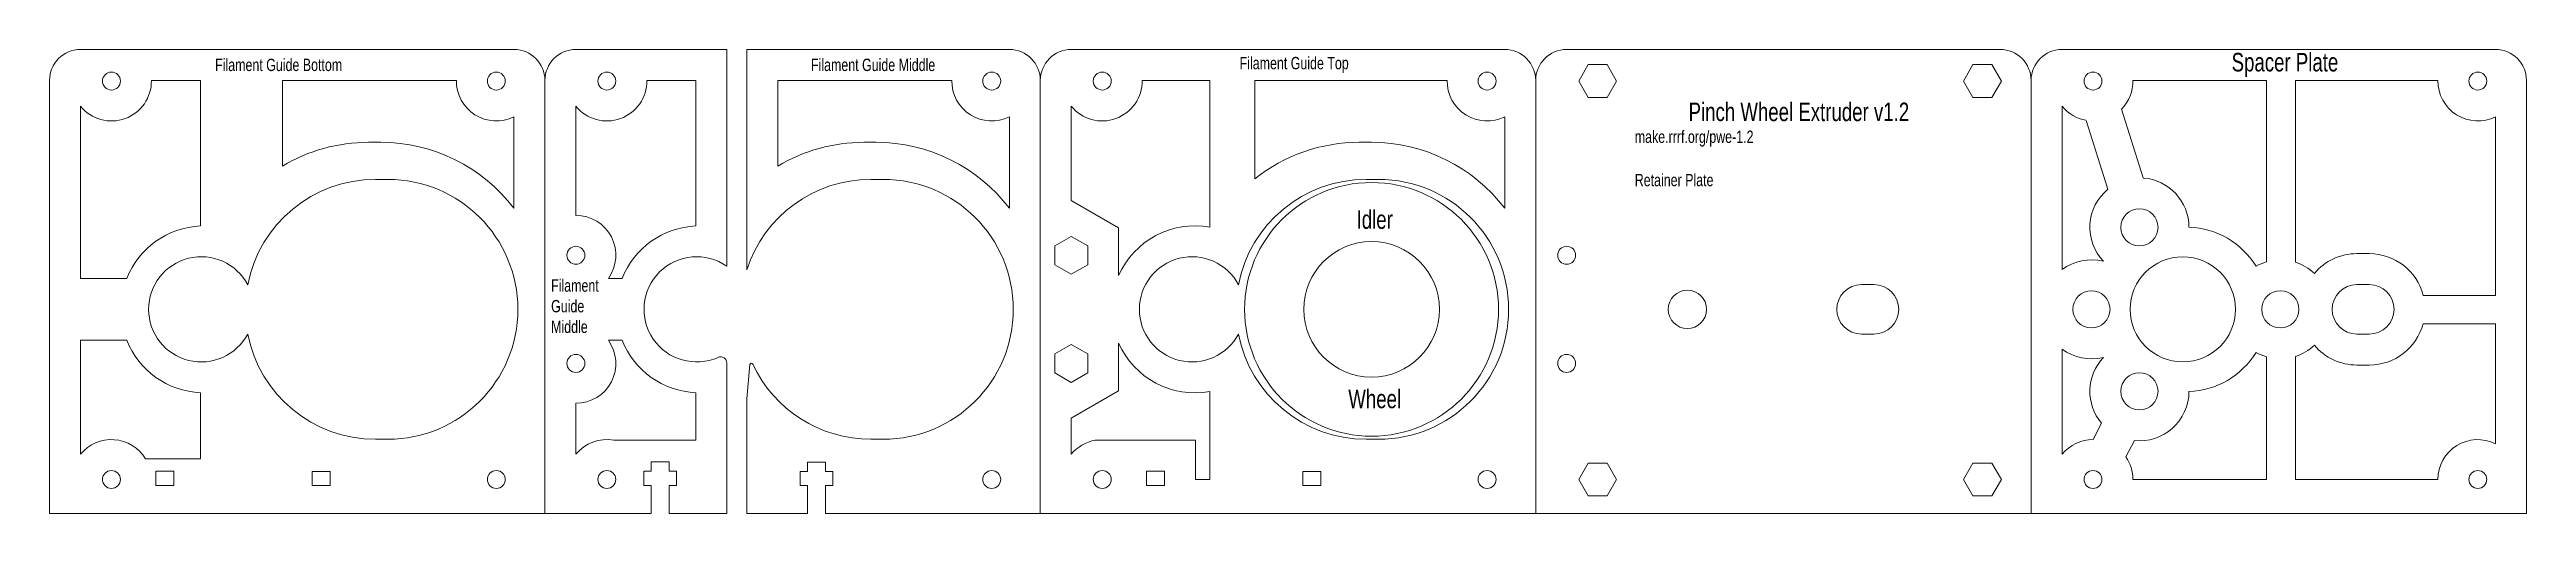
# Model space of a CAD drawing. Header units: millimetres. Extents: x 0 to 400, y 0 to 75.
import ezdxf

# ---------------------------------------------------------------- set-up
doc = ezdxf.new("R2010")
doc.units = ezdxf.units.MM
for name, color, linetype, lineweight, true_color in [('Filament Guide Bottom', 7, 'CONTINUOUS', 0, 0x000000), ('Filament Guide Bottom Honeycomb', 7, 'CONTINUOUS', 0, 0x000000), ('Filament Guide Bottom Text', 4, 'CONTINUOUS', 0, 0x00ffff), ('Filament Guide Middle', 7, 'CONTINUOUS', 0, 0x000000), ('Filament Guide Middle Honeycomb', 7, 'CONTINUOUS', 0, 0x000000), ('Filament Guide Middle Text', 4, 'CONTINUOUS', 0, 0x00ffff), ('Filament Guide Top', 7, 'CONTINUOUS', 0, 0x000000), ('Filament Guide Top Honeycomb', 7, 'CONTINUOUS', 0, 0x000000), ('Filament Guide Top Text', 4, 'CONTINUOUS', 0, 0x00ffff), ('Idler Wheel', 7, 'CONTINUOUS', 0, 0x000000), ('Idler Wheel Text', 4, 'CONTINUOUS', 0, 0x00ffff), ('Retainer Plate', 7, 'CONTINUOUS', 0, 0x000000), ('Retainer Plate Text', 4, 'CONTINUOUS', 0, 0x00ffff), ('Spacer Plate', 7, 'CONTINUOUS', 0, 0x000000), ('Spacer Plate Honeycomb', 7, 'CONTINUOUS', 0, 0x000000), ('Spacer Plate Text', 4, 'CONTINUOUS', 0, 0x00ffff)]:
    doc.layers.add(name, color=color, linetype=linetype, lineweight=lineweight, true_color=true_color)
doc.styles.get("Standard").update_dxf_attribs({"font": 'txt', "width": 0.75})

msp = doc.modelspace()

# ---------------------------------------------------------------- linework, layer by layer
at = {"layer": 'Filament Guide Bottom'}
for p, q in [((5, 75), (75, 75)), ((0, 0), (0, 70)), ((52.63, 54), (54.63, 54)), ((52.63, 12), (54.63, 12)), ((20.07, 6.85), (17.17, 6.85)), ((17.17, 6.85), (17.17, 4.5)), ((17.17, 4.5), (20.07, 4.5)), ((20.07, 4.5), (20.07, 6.85)), ((42.42, 6.8), (45.32, 6.8)), ((42.42, 4.5), (42.42, 6.8)), ((45.32, 4.5), (42.42, 4.5)), ((45.32, 6.8), (45.32, 4.5)), ((80, 0), (0, 0))]:
    msp.add_line(p, q, dxfattribs=at)
for centre in [(10, 69.9), (72.15, 69.9), (10, 5.5), (72.15, 5.5)]:
    msp.add_circle(centre, 1.45, dxfattribs=at)
for centre, radius, start, end in [((5, 70), 5, 90, 180), ((75, 70), 5, 0, 90), ((52.63, 33), 21, 90, 169.0557), ((54.63, 33), 21, 270, 90), ((24.5, 33), 8.5, 27.9729, 332.0271), ((52.63, 33), 21, 190.9443, 270)]:
    msp.add_arc(centre, radius, start, end, dxfattribs=at)
at = {"layer": 'Filament Guide Bottom Honeycomb'}
for p, q in [((16.45, 70), (24.38, 70)), ((24.38, 70), (24.38, 46.49)), ((37.63, 70), (65.7, 70)), ((37.63, 56.16), (37.63, 70)), ((5, 65.83), (5, 38)), ((75, 64.11), (75, 49.33)), ((53.5, 60), (51.5, 60)), ((5, 38), (12.46, 38)), ((5, 9.57), (5, 28)), ((12.46, 28), (5, 28)), ((24.38, 8.85), (24.38, 19.51)), ((15.51, 8.85), (24.38, 8.85))]:
    msp.add_line(p, q, dxfattribs=at)
for centre, radius, start, end in [((10, 69.9), 6.45, 219.1774, 0.8883), ((72.15, 69.9), 6.45, 179.1117, 296.2226), ((51.5, 33), 27, 90, 120.9232), ((53.5, 33), 27, 37.2221, 90), ((25, 33), 13.5, 92.6535, 158.2615), ((25, 33), 13.5, 201.7385, 267.3465), ((10, 5.5), 6.45, 31.2907, 140.8226)]:
    msp.add_arc(centre, radius, start, end, dxfattribs=at)
at = {"layer": 'Filament Guide Middle'}
for p, q in [((85, 75), (109.38, 75)), ((109.38, 75), (109.38, 39.96)), ((112.63, 75), (155, 75)), ((112.63, 75), (112.63, 39.4)), ((80, 0), (80, 70)), ((160, 70), (160, 0)), ((132.62, 54), (134.63, 54)), ((109.38, 24.33), (109.38, 0)), ((112.63, 18.53), (113.11, 24.06)), ((112.63, 18.53), (112.63, 0)), ((97.17, 6.85), (97.17, 8.35)), ((97.17, 8.35), (100.07, 8.35)), ((100.07, 8.35), (100.07, 6.85)), ((122.42, 8.3), (122.42, 6.8)), ((122.42, 8.3), (125.32, 8.3)), ((125.32, 8.3), (125.32, 6.8)), ((132.62, 12), (134.63, 12)), ((95.97, 6.85), (95.97, 4.5)), ((95.97, 6.85), (97.17, 6.85)), ((95.97, 4.5), (97.17, 4.5)), ((97.17, 4.5), (97.17, 0)), ((100.07, 4.5), (100.07, 0)), ((100.07, 6.85), (101.27, 6.85)), ((100.07, 4.5), (101.27, 4.5)), ((101.27, 6.85), (101.27, 4.5)), ((121.22, 6.8), (121.22, 4.5)), ((121.22, 4.5), (122.42, 4.5)), ((122.42, 6.8), (121.22, 6.8)), ((122.42, 4.5), (122.42, 0)), ((125.32, 6.8), (126.52, 6.8)), ((125.32, 4.5), (126.52, 4.5)), ((125.32, 4.5), (125.32, 0)), ((126.52, 6.8), (126.52, 4.5)), ((97.17, 0), (80, 0)), ((100.07, 0), (109.38, 0)), ((112.63, 0), (122.42, 0)), ((125.32, 0), (160, 0))]:
    msp.add_line(p, q, dxfattribs=at)
for centre in [(90, 69.9), (152.15, 69.9), (85, 41.74), (85, 24.26), (90, 5.5), (152.15, 5.5)]:
    msp.add_circle(centre, 1.45, dxfattribs=at)
for centre, radius, start, end in [((85, 70), 5, 90, 180), ((155, 70), 5, 0, 90), ((132.62, 33), 21, 90, 162.2472), ((134.63, 33), 21, 270, 90), ((104.5, 33), 8.5, 55.0033, 294.0727), ((108.38, 24.33), 1, 0, 114.0727), ((113.36, 24.04), 0.25, 24.9493, 175), ((132.62, 33), 21, 204.9493, 270)]:
    msp.add_arc(centre, radius, start, end, dxfattribs=at)
at = {"layer": 'Filament Guide Middle Honeycomb'}
for p, q in [((96.45, 70), (104.38, 70)), ((104.38, 70), (104.38, 46.49)), ((117.63, 56.16), (117.63, 70)), ((117.63, 70), (145.7, 70)), ((85, 65.83), (85, 48.19)), ((155, 64.11), (155, 49.33)), ((131.5, 60), (133.5, 60)), ((90.25, 38), (92.46, 38)), ((90.25, 28), (92.46, 28)), ((85, 17.81), (85, 9.57)), ((104.38, 19.51), (104.38, 11.85)), ((104.38, 11.85), (91.13, 11.85))]:
    msp.add_line(p, q, dxfattribs=at)
for centre, radius, start, end in [((90, 69.9), 6.45, 219.1774, 0.8883), ((152.15, 69.9), 6.45, 179.1117, 296.2226), ((131.5, 33), 27, 90, 120.9232), ((133.5, 33), 27, 37.2221, 90), ((85, 41.74), 6.45, 324.5604, 90), ((105, 33), 13.5, 92.6535, 158.2615), ((85, 24.26), 6.45, 270, 35.4396), ((105, 33), 13.5, 201.7385, 267.3465), ((90, 5.5), 6.45, 79.8977, 140.8226)]:
    msp.add_arc(centre, radius, start, end, dxfattribs=at)
at = {"layer": 'Filament Guide Top'}
for p, q in [((165, 75), (235, 75)), ((240, 70), (240, 0)), ((212.62, 54), (214.62, 54)), ((165, 44.8), (162.35, 43.27)), ((165, 44.8), (167.65, 43.27)), ((162.35, 43.27), (162.35, 40.21)), ((162.35, 40.21), (165, 38.68)), ((167.65, 40.21), (165, 38.68)), ((167.65, 43.27), (167.65, 40.21)), ((165, 27.32), (162.35, 25.79)), ((162.35, 25.79), (162.35, 22.73)), ((165, 27.32), (167.65, 25.79)), ((167.65, 25.79), (167.65, 22.73)), ((162.35, 22.73), (165, 21.2)), ((167.65, 22.73), (165, 21.2)), ((212.62, 12), (214.62, 12)), ((177.17, 6.85), (180.07, 6.85)), ((177.17, 4.5), (177.17, 6.85)), ((180.07, 4.5), (177.17, 4.5)), ((180.07, 6.85), (180.07, 4.5)), ((202.42, 6.8), (205.32, 6.8)), ((202.42, 4.5), (202.42, 6.8)), ((205.32, 4.5), (202.42, 4.5)), ((205.32, 6.8), (205.32, 4.5)), ((240, 0), (160, 0))]:
    msp.add_line(p, q, dxfattribs=at)
for centre in [(170, 69.9), (232.15, 69.9), (170, 5.5), (232.15, 5.5)]:
    msp.add_circle(centre, 1.45, dxfattribs=at)
for centre, radius, start, end in [((165, 70), 5, 90, 180), ((235, 70), 5, 0, 90), ((212.62, 33), 21, 90, 169.0557), ((214.62, 33), 21, 270, 90), ((184.5, 33), 8.5, 27.9729, 332.0271), ((212.62, 33), 21, 190.9443, 270)]:
    msp.add_arc(centre, radius, start, end, dxfattribs=at)
at = {"layer": 'Filament Guide Top Honeycomb'}
for p, q in [((187.37, 70), (176.45, 70)), ((187.37, 70), (187.37, 46.29)), ((194.62, 70), (225.7, 70)), ((194.62, 70), (194.62, 54.08)), ((165, 50.57), (165, 65.83)), ((235, 64.11), (235, 49.33)), ((213.5, 60), (211.5, 60)), ((165, 50.57), (172.65, 46.16)), ((172.65, 46.16), (172.65, 38.45)), ((172.65, 27.55), (172.65, 19.84)), ((172.65, 19.84), (165, 15.43)), ((187.37, 19.71), (187.37, 5.5)), ((165, 15.43), (165, 9.57)), ((185.07, 11.85), (168.87, 11.85)), ((185.07, 5.5), (185.07, 11.85)), ((185.07, 5.5), (187.37, 5.5))]:
    msp.add_line(p, q, dxfattribs=at)
for centre, radius, start, end in [((170, 69.9), 6.45, 219.1774, 0.8883), ((232.15, 69.9), 6.45, 179.1117, 296.2226), ((211.5, 33), 27, 90, 128.6822), ((213.5, 33), 27, 37.2221, 90), ((185, 33), 13.5, 79.8675, 156.1794), ((185, 33), 13.5, 203.8206, 280.1325), ((170, 5.5), 6.45, 100.1023, 140.8226)]:
    msp.add_arc(centre, radius, start, end, dxfattribs=at)
at = {"layer": 'Idler Wheel'}
for radius in [20.5, 10.95]:
    msp.add_circle((213.5, 33), radius, dxfattribs=at)
at = {"layer": 'Retainer Plate'}
for p, q in [((245, 75), (315, 75)), ((246.94, 69.9), (248.47, 72.55)), ((248.47, 72.55), (251.53, 72.55)), ((251.53, 72.55), (253.06, 69.9)), ((309.09, 69.9), (310.62, 72.55)), ((310.62, 72.55), (313.68, 72.55)), ((313.68, 72.55), (315.21, 69.9)), ((246.94, 69.9), (248.47, 67.25)), ((251.53, 67.25), (253.06, 69.9)), ((309.09, 69.9), (310.62, 67.25)), ((313.68, 67.25), (315.21, 69.9)), ((248.47, 67.25), (251.53, 67.25)), ((310.62, 67.25), (313.68, 67.25)), ((292.62, 37), (294.62, 37)), ((294.62, 29), (292.62, 29)), ((246.94, 5.5), (248.47, 8.15)), ((248.47, 8.15), (251.53, 8.15)), ((251.53, 8.15), (253.06, 5.5)), ((309.09, 5.5), (310.62, 8.15)), ((310.62, 8.15), (313.68, 8.15)), ((313.68, 8.15), (315.21, 5.5)), ((246.94, 5.5), (248.47, 2.85)), ((251.53, 2.85), (253.06, 5.5)), ((309.09, 5.5), (310.62, 2.85)), ((313.68, 2.85), (315.21, 5.5)), ((320, 0), (240, 0)), ((248.47, 2.85), (251.53, 2.85)), ((310.62, 2.85), (313.68, 2.85))]:
    msp.add_line(p, q, dxfattribs=at)
for centre, radius in [((245, 41.74), 1.45), ((264.5, 33), 3.1), ((245, 24.26), 1.45)]:
    msp.add_circle(centre, radius, dxfattribs=at)
for centre, radius, start, end in [((245, 70), 5, 90, 180), ((315, 70), 5, 0, 90), ((292.62, 33), 4, 90, 270), ((294.62, 33), 4, 270, 90)]:
    msp.add_arc(centre, radius, start, end, dxfattribs=at)
at = {"layer": 'Spacer Plate'}
for p, q in [((395, 75), (325, 75)), ((320, 70), (320, 0)), ((400, 0), (400, 70)), ((372.62, 37), (374.62, 37)), ((374.62, 29), (372.62, 29)), ((320, 0), (400, 0))]:
    msp.add_line(p, q, dxfattribs=at)
for centre, radius in [((330, 69.9), 1.45), ((392.15, 69.9), 1.45), ((337.5, 46.25), 3), ((344.5, 33), 8.5), ((329.75, 33), 3), ((360.25, 33), 3), ((337.5, 19.75), 3), ((330, 5.5), 1.45), ((392.15, 5.5), 1.45)]:
    msp.add_circle(centre, radius, dxfattribs=at)
for centre, radius, start, end in [((325, 70), 5, 90, 180), ((395, 70), 5, 0, 90), ((372.62, 33), 4, 90, 270), ((374.62, 33), 4, 270, 90)]:
    msp.add_arc(centre, radius, start, end, dxfattribs=at)
at = {"layer": 'Spacer Plate Honeycomb'}
for p, q in [((336.45, 70), (358, 70)), ((358, 70), (358, 40.68)), ((362.68, 40.62), (362.68, 70)), ((362.68, 70), (385.7, 70)), ((325, 65.83), (325, 39.44)), ((334.59, 65.36), (338.12, 54.23)), ((395, 64.11), (395, 35.25)), ((328.87, 63.55), (332.4, 52.41)), ((372.62, 42), (374.62, 42)), ((395, 35.25), (383.34, 35.25)), ((383.31, 30.66), (395, 30.66)), ((395, 30.66), (395, 11.29)), ((325, 26.56), (325, 9.57)), ((358, 25.32), (358, 5.5)), ((362.68, 5.5), (362.68, 25.38)), ((374.62, 24), (372.62, 24)), ((331.39, 14.58), (330, 11.95)), ((336.7, 11.79), (335.31, 9.16)), ((358, 5.5), (336.45, 5.5)), ((385.7, 5.5), (362.68, 5.5))]:
    msp.add_line(p, q, dxfattribs=at)
for centre, radius, start, end in [((330, 69.9), 6.45, 315.3128, 0.8883), ((392.15, 69.9), 6.45, 179.1117, 296.2226), ((330, 69.9), 6.45, 219.1774, 259.8773), ((337.5, 46.25), 8, 129.6194, 223.2898), ((337.5, 46.25), 8, 0.2908, 85.5708), ((345, 33), 13.3, 31.6136, 87.846), ((329.75, 33), 8, 76.063, 126.4236), ((360.25, 33), 8, 106.3648, 119.3709), ((360.25, 33), 8, 46.5612, 72.3124), ((372.62, 33), 9, 90, 139.802), ((374.62, 33), 9, 14.4777, 90), ((374.62, 33), 9, 270, 344.9126), ((329.75, 33), 8, 233.5764, 283.937), ((337.5, 19.75), 8, 136.7102, 220.2171), ((345, 33), 13.3, 272.154, 328.3864), ((360.25, 33), 8, 240.6291, 253.6352), ((360.25, 33), 8, 287.6876, 313.4388), ((372.62, 33), 9, 220.198, 270), ((337.5, 19.75), 8, 264.2657, 359.7092), ((330, 5.5), 6.45, 89.9592, 140.8226), ((330, 5.5), 6.45, 0, 34.5237), ((392.15, 5.5), 6.45, 63.7774, 180)]:
    msp.add_arc(centre, radius, start, end, dxfattribs=at)

# ---------------------------------------------------------------- texts
at = {"layer": 'Filament Guide Bottom Text', "insert": (37, 72.5), "char_height": 2, "width": 100, "attachment_point": 5}
msp.add_mtext('Filament\\~Guide\\~Bottom', dxfattribs=at)
at = {"layer": 'Filament Guide Middle Text', "char_height": 2, "width": 100}
for s, insert, attachment_point in [('Filament\\~Guide\\~Middle', (133, 72.5), 5), ('Filament\\PGuide\\PMiddle', (81, 33.5), 4)]:
    msp.add_mtext(s, dxfattribs=dict(at, insert=insert, attachment_point=attachment_point))
at = {"layer": 'Filament Guide Top Text', "insert": (201, 72.5), "char_height": 2, "width": 100, "attachment_point": 5}
msp.add_mtext('Filament\\~Guide\\~Top', dxfattribs=at)
at = {"layer": 'Idler Wheel Text', "char_height": 3, "width": 100, "attachment_point": 5}
for s, insert in [('Idler', (214, 47.5)), ('Wheel', (214, 18.5))]:
    msp.add_mtext(s, dxfattribs=dict(at, insert=insert))
at = {"layer": 'Retainer Plate Text', "width": 100}
for s, insert, char_height, attachment_point in [('Pinch\\~Wheel\\~Extruder\\~v1.2', (282.5, 64.9), 3, 5), ('make.rrrf.org/pwe-1.2', (256, 61.9), 2, 1), ('Retainer\\~Plate', (256, 54.9), 2, 1)]:
    msp.add_mtext(s, dxfattribs=dict(at, insert=insert, char_height=char_height, attachment_point=attachment_point))
at = {"layer": 'Spacer Plate Text', "insert": (361, 72.5), "char_height": 3, "width": 100, "attachment_point": 5}
msp.add_mtext('Spacer\\~Plate', dxfattribs=at)

doc.saveas('drawing.dxf')
